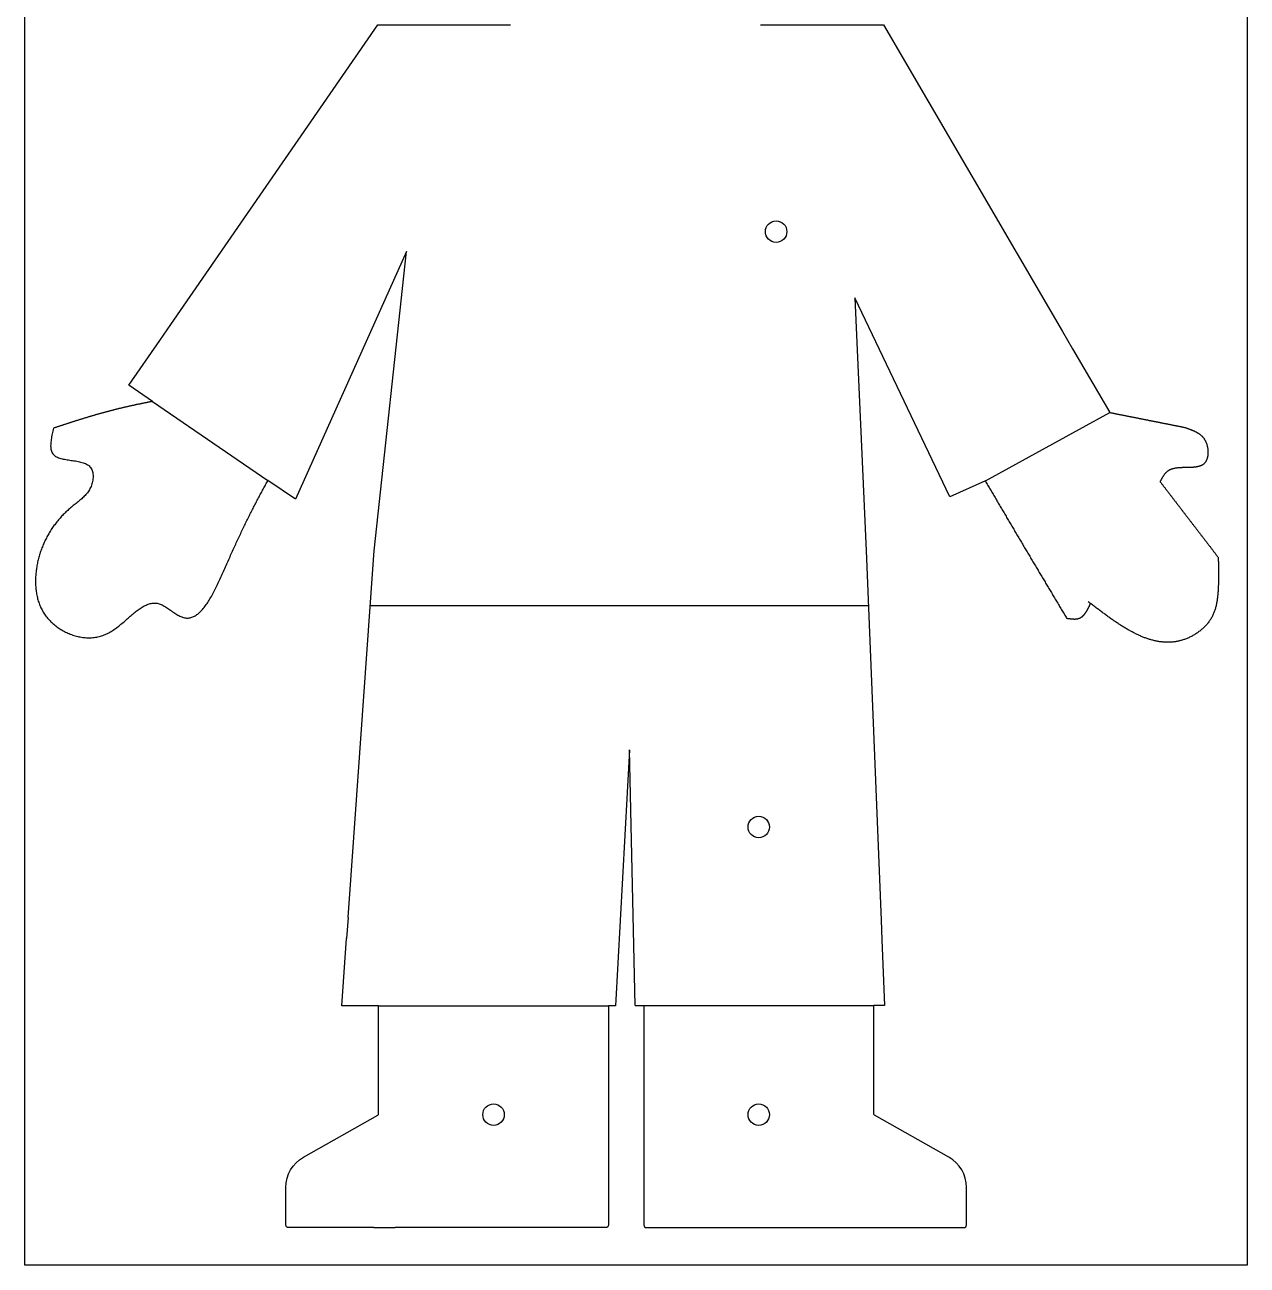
# Model space of a CAD drawing. Header units: millimetres. Extents: x 111 to 2999, y 81 to 1941.
# Drawn here: x 1904 to 2474, y 81 to 660 of the extents above; entities that cross this region are included whole.
import ezdxf

# ---------------------------------------------------------------- set-up
doc = ezdxf.new("R2010")
doc.units = ezdxf.units.MM
doc.layers.add('RANGO', color=6, linetype='Continuous')

msp = doc.modelspace()

# ---------------------------------------------------------------- linework, layer by layer
for p, q in [((1966.67, 512.71), (1971.86, 520.22)), ((2387.62, 516.92), (2392.34, 508.84)), ((1963.25, 484.27), (2017.15, 447.44)), ((2351.77, 447.17), (2409.67, 479.12)), ((2297.07, 388.98), (2064.81, 388.99)), ((2054.51, 243.51), (2053.81, 233.64)), ((2303.02, 242.22), (2303.39, 233.02)), ((2068.72, 202.25), (2175.93, 202.25)), ((2188.34, 202.46), (2192.4, 202.45)), ((2192.4, 202.45), (2299.62, 202.46)), ((2246.01, 202.46), (2299.62, 202.46)), ((2066.47, 98.84), (2076.47, 98.84)), ((2310.85, 98.84), (2320.85, 98.84))]:
    msp.add_line(p, q)
at = {"color": 0}
msp.add_lwpolyline([(2473.76, 981.29), (2473.76, 81.29), (1903.76, 81.29), (1903.76, 981.29)], dxfattribs=at)
for points in [[(1971.86, 520.22), (2068.33, 659.99), (2130.25, 659.99)], [(2246.78, 659.99), (2304.2, 659.99), (2387.62, 516.92)], [(2066.62, 414.54), (2066.61, 414.54), (2081.67, 554.29), (2030, 438.66), (2017.15, 447.44)], [(2351.66, 447.17), (2335.06, 439.8), (2290.74, 532.65), (2296.04, 414.54), (2296.04, 414.54)], [(1963.25, 484.27), (1952.24, 491.79), (1966.67, 512.71)], [(2392.34, 508.84), (2409.67, 479.12)], [(2054.51, 243.51), (2066.63, 414.75)], [(2296.03, 414.74), (2303.02, 242.22)], [(2188.34, 202.46), (2185.75, 321.8), (2179.25, 202.25), (2175.93, 202.25)], [(2068.72, 202.25), (2051.59, 202.25), (2053.81, 233.64)], [(2303.39, 233.02), (2304.63, 202.46), (2299.62, 202.46)]]:
    msp.add_lwpolyline(points)
for points in [[(2066.47, 98.84), (2026.69, 98.84, -0.414214), (2025.49, 100.04), (2025.49, 117.6, -0.270499), (2033.72, 131.71), (2068.31, 151.25, 0.270499), (2068.72, 151.94), (2068.72, 202.25)], [(2175.93, 202.25), (2175.93, 100.04, -0.414214), (2174.73, 98.84), (2076.47, 98.84)], [(2192.4, 202.45), (2192.4, 100.04, 0.414214), (2193.6, 98.84), (2310.85, 98.84)], [(2320.85, 98.84), (2341.65, 98.84, 0.414214), (2342.85, 100.04), (2342.85, 117.6, 0.270499), (2334.61, 131.71), (2300.02, 151.25, -0.270499), (2299.62, 151.94), (2299.62, 202.45)]]:
    msp.add_lwpolyline(points, format="xyb")
for points in [[(1963.25, 484.27, 0), (1962.95, 484.21, 0), (1962.66, 484.15, 0), (1962.36, 484.09, 0), (1962.07, 484.03, 0), (1961.77, 483.98, 0), (1961.48, 483.92, 0), (1961.18, 483.86, 0), (1960.89, 483.8, 0), (1960.59, 483.74, 0), (1960.3, 483.68, 0), (1960, 483.62, 0), (1959.71, 483.56, 0), (1959.41, 483.5, 0), (1959.12, 483.44, 0), (1958.82, 483.38, 0), (1958.53, 483.32, 0), (1958.23, 483.26, 0), (1957.94, 483.2, 0), (1957.64, 483.14, 0), (1957.35, 483.08, 0), (1957.05, 483.02, 0), (1956.76, 482.96, 0), (1956.47, 482.89, 0), (1956.17, 482.83, 0), (1955.88, 482.77, 0), (1955.58, 482.71, 0), (1955.29, 482.64, 0), (1955, 482.58, 0), (1954.7, 482.52, 0), (1954.41, 482.45, 0), (1954.11, 482.39, 0), (1953.82, 482.33, 0), (1953.53, 482.26, 0), (1953.23, 482.2, 0), (1952.94, 482.13, 0), (1952.65, 482.07, 0), (1952.35, 482, 0), (1952.06, 481.93, 0), (1951.77, 481.87, 0), (1951.47, 481.8, 0), (1951.18, 481.74, 0), (1950.89, 481.67, 0), (1950.59, 481.6, 0), (1950.3, 481.53, 0), (1950.01, 481.46, 0), (1949.71, 481.4, 0), (1949.42, 481.33, 0), (1949.13, 481.26, 0), (1948.84, 481.19, 0), (1948.54, 481.12, 0), (1948.25, 481.05, 0), (1947.96, 480.98, 0), (1947.67, 480.91, 0), (1947.38, 480.84, 0), (1947.08, 480.77, 0), (1946.79, 480.69, 0), (1946.5, 480.62, 0), (1946.21, 480.55, 0), (1945.92, 480.48, 0), (1945.63, 480.4, 0), (1945.33, 480.33, 0), (1945.04, 480.26, 0), (1944.75, 480.18, 0), (1944.46, 480.11, 0), (1944.17, 480.03, 0), (1943.88, 479.96, 0), (1943.59, 479.88, 0), (1943.3, 479.81, 0), (1943.01, 479.73, 0), (1942.72, 479.65, 0), (1942.43, 479.57, 0), (1942.13, 479.5, 0), (1941.84, 479.42, 0), (1941.55, 479.34, 0), (1941.26, 479.26, 0), (1940.97, 479.18, 0), (1940.68, 479.1, 0), (1940.39, 479.02, 0), (1940.11, 478.94, 0), (1939.82, 478.86, 0), (1939.53, 478.78, 0), (1939.24, 478.7, 0), (1938.95, 478.62, 0), (1938.66, 478.54, 0), (1938.37, 478.46, 0), (1938.08, 478.37, 0), (1937.79, 478.29, 0), (1937.5, 478.21, 0), (1937.21, 478.12, 0), (1936.92, 478.04, 0), (1936.63, 477.96, 0), (1936.35, 477.87, 0), (1936.06, 477.79, 0), (1935.77, 477.7, 0), (1935.48, 477.62, 0), (1935.19, 477.53, 0), (1934.9, 477.45, 0), (1934.62, 477.36, 0), (1934.33, 477.28, 0), (1934.04, 477.19, 0), (1933.75, 477.1, 0), (1933.46, 477.02, 0), (1933.17, 476.93, 0), (1932.89, 476.84, 0), (1932.6, 476.75, 0), (1932.31, 476.67, 0), (1932.02, 476.58, 0), (1931.74, 476.49, 0), (1931.45, 476.4, 0), (1931.16, 476.31, 0), (1930.87, 476.23, 0), (1930.59, 476.14, 0), (1930.3, 476.05, 0), (1930.01, 475.96, 0), (1929.72, 475.87, 0), (1929.44, 475.78, 0), (1929.15, 475.69, 0), (1928.86, 475.6, 0), (1928.57, 475.51, 0), (1928.29, 475.42, 0), (1928, 475.33, 0), (1927.71, 475.24, 0), (1927.43, 475.15, 0), (1927.14, 475.06, 0), (1926.85, 474.96, 0), (1926.57, 474.87, 0), (1926.28, 474.78, 0), (1925.99, 474.69, 0), (1925.71, 474.6, 0), (1925.42, 474.51, 0), (1925.13, 474.42, 0), (1924.84, 474.32, 0), (1924.56, 474.23, 0), (1924.27, 474.14, 0), (1923.99, 474.05, 0), (1923.7, 473.95, 0), (1923.41, 473.86, 0), (1923.13, 473.77, 0), (1922.84, 473.68, 0), (1922.55, 473.58, 0), (1922.27, 473.49, 0), (1921.98, 473.4, 0), (1921.69, 473.3, 0), (1921.41, 473.21, 0), (1921.12, 473.12, 0), (1920.83, 473.02, 0), (1920.55, 472.93, 0), (1920.26, 472.84, 0), (1919.97, 472.74, 0), (1919.69, 472.65, 0), (1919.4, 472.56, 0), (1919.12, 472.46, 0), (1918.83, 472.37, 0), (1918.54, 472.28, 0), (1918.26, 472.18, 0), (1917.97, 472.09, 0), (1917.68, 472, 0), (1917.4, 471.9, 0), (1917.11, 471.81, 0)], [(2409.67, 479.11, 0), (2409.94, 479.06, 0), (2410.22, 479.01, 0), (2410.49, 478.95, 0), (2410.77, 478.9, 0), (2411.04, 478.84, 0), (2411.32, 478.79, 0), (2411.59, 478.73, 0), (2411.87, 478.68, 0), (2412.14, 478.62, 0), (2412.42, 478.57, 0), (2412.69, 478.51, 0), (2412.97, 478.46, 0), (2413.24, 478.4, 0), (2413.51, 478.35, 0), (2413.79, 478.3, 0), (2414.06, 478.24, 0), (2414.34, 478.19, 0), (2414.61, 478.13, 0), (2414.89, 478.08, 0), (2415.16, 478.02, 0), (2415.44, 477.97, 0), (2415.71, 477.91, 0), (2415.99, 477.86, 0), (2416.26, 477.8, 0), (2416.54, 477.75, 0), (2416.81, 477.69, 0), (2417.08, 477.64, 0), (2417.36, 477.59, 0), (2417.63, 477.53, 0), (2417.91, 477.48, 0), (2418.18, 477.42, 0), (2418.46, 477.37, 0), (2418.73, 477.31, 0), (2419.01, 477.26, 0), (2419.28, 477.2, 0), (2419.56, 477.15, 0), (2419.83, 477.09, 0), (2420.11, 477.04, 0), (2420.38, 476.98, 0), (2420.65, 476.93, 0), (2420.93, 476.88, 0), (2421.2, 476.82, 0), (2421.48, 476.77, 0), (2421.75, 476.71, 0), (2422.03, 476.66, 0), (2422.3, 476.6, 0), (2422.58, 476.55, 0), (2422.85, 476.49, 0), (2423.13, 476.44, 0), (2423.4, 476.38, 0), (2423.68, 476.33, 0), (2423.95, 476.27, 0), (2424.22, 476.22, 0), (2424.5, 476.17, 0), (2424.77, 476.11, 0), (2425.05, 476.06, 0), (2425.32, 476, 0), (2425.6, 475.95, 0), (2425.87, 475.89, 0), (2426.15, 475.84, 0), (2426.42, 475.78, 0), (2426.7, 475.73, 0), (2426.97, 475.67, 0), (2427.24, 475.62, 0), (2427.52, 475.57, 0), (2427.79, 475.51, 0), (2428.07, 475.46, 0), (2428.34, 475.4, 0), (2428.62, 475.35, 0), (2428.89, 475.29, 0), (2429.17, 475.24, 0), (2429.44, 475.18, 0), (2429.72, 475.13, 0), (2429.99, 475.07, 0), (2430.27, 475.02, 0), (2430.54, 474.96, 0), (2430.81, 474.91, 0), (2431.09, 474.86, 0), (2431.36, 474.8, 0), (2431.64, 474.75, 0), (2431.91, 474.69, 0), (2432.19, 474.64, 0), (2432.46, 474.58, 0), (2432.74, 474.53, 0), (2433.01, 474.47, 0), (2433.29, 474.42, 0), (2433.56, 474.36, 0), (2433.84, 474.31, 0), (2434.11, 474.25, 0), (2434.38, 474.2, 0), (2434.66, 474.15, 0), (2434.93, 474.09, 0), (2435.21, 474.04, 0), (2435.48, 473.98, 0), (2435.76, 473.93, 0), (2436.03, 473.87, 0), (2436.31, 473.82, 0), (2436.58, 473.76, 0), (2436.86, 473.71, 0), (2437.13, 473.65, 0), (2437.41, 473.6, 0), (2437.68, 473.54, 0), (2437.95, 473.49, 0), (2438.23, 473.44, 0), (2438.5, 473.38, 0), (2438.78, 473.33, 0), (2439.05, 473.27, 0), (2439.33, 473.22, 0), (2439.6, 473.16, 0), (2439.88, 473.11, 0), (2440.15, 473.05, 0), (2440.43, 473, 0), (2440.7, 472.94, 0), (2440.98, 472.89, 0), (2441.25, 472.83, 0), (2441.52, 472.78, 0), (2441.8, 472.73, 0), (2442.07, 472.67, 0), (2442.35, 472.62, 0), (2442.62, 472.56, 0), (2442.9, 472.51, 0), (2443.17, 472.45, 0), (2443.45, 472.4, 0), (2443.72, 472.34, 0), (2444, 472.29, 0), (2444.27, 472.23, 0), (2444.55, 472.18, 0)], [(1917.11, 471.81, 0), (1916.96, 471.14, 0), (1916.81, 470.47, 0), (1916.66, 469.81, 0), (1916.52, 469.15, 0), (1916.39, 468.49, 0), (1916.27, 467.84, 0), (1916.15, 467.2, 0), (1916.05, 466.57, 0), (1915.97, 465.95, 0), (1915.9, 465.34, 0), (1915.85, 464.75, 0), (1915.82, 464.17, 0), (1915.81, 463.61, 0), (1915.83, 463.07, 0), (1915.87, 462.54, 0), (1915.95, 462.04, 0), (1916.05, 461.56, 0), (1916.18, 461.1, 0), (1916.34, 460.67, 0), (1916.54, 460.26, 0), (1916.78, 459.88, 0), (1917.06, 459.53, 0), (1917.37, 459.21, 0), (1917.73, 458.92, 0), (1918.12, 458.66, 0), (1918.55, 458.42, 0), (1919.01, 458.2, 0), (1919.49, 458.01, 0), (1920.01, 457.83, 0), (1920.55, 457.68, 0), (1921.11, 457.53, 0), (1921.68, 457.4, 0), (1922.28, 457.28, 0), (1922.89, 457.17, 0), (1923.51, 457.07, 0), (1924.14, 456.97, 0), (1924.77, 456.88, 0), (1925.41, 456.78, 0), (1926.05, 456.69, 0), (1926.69, 456.59, 0), (1927.33, 456.49, 0), (1927.96, 456.38, 0), (1928.58, 456.26, 0), (1929.19, 456.13, 0), (1929.79, 455.99, 0), (1930.37, 455.84, 0), (1930.93, 455.66, 0), (1931.47, 455.47, 0), (1931.99, 455.26, 0), (1932.48, 455.02, 0), (1932.95, 454.76, 0), (1933.38, 454.48, 0), (1933.78, 454.16, 0), (1934.14, 453.81, 0), (1934.46, 453.43, 0), (1934.74, 453.02, 0), (1934.98, 452.57, 0), (1935.18, 452.09, 0), (1935.34, 451.58, 0), (1935.46, 451.05, 0), (1935.54, 450.49, 0), (1935.59, 449.92, 0), (1935.6, 449.34, 0), (1935.58, 448.75, 0), (1935.53, 448.15, 0), (1935.45, 447.55, 0), (1935.34, 446.95, 0), (1935.2, 446.36, 0), (1935.03, 445.77, 0), (1934.84, 445.2, 0), (1934.63, 444.65, 0), (1934.4, 444.12, 0), (1934.14, 443.6, 0), (1933.87, 443.11, 0), (1933.58, 442.63, 0), (1933.27, 442.16, 0), (1932.94, 441.71, 0), (1932.6, 441.27, 0), (1932.24, 440.85, 0), (1931.87, 440.44, 0), (1931.49, 440.03, 0), (1931.1, 439.64, 0), (1930.69, 439.26, 0), (1930.28, 438.88, 0), (1929.86, 438.51, 0), (1929.44, 438.15, 0), (1929, 437.79, 0), (1928.57, 437.43, 0), (1928.12, 437.08, 0), (1927.68, 436.72, 0), (1927.24, 436.37, 0), (1926.79, 436.02, 0), (1926.35, 435.67, 0), (1925.9, 435.31, 0), (1925.46, 434.95, 0), (1925.03, 434.59, 0), (1924.6, 434.22, 0), (1924.17, 433.85, 0), (1923.75, 433.47, 0), (1923.33, 433.09, 0), (1922.92, 432.7, 0), (1922.51, 432.31, 0), (1922.11, 431.91, 0), (1921.71, 431.51, 0), (1921.32, 431.1, 0), (1920.94, 430.69, 0), (1920.55, 430.27, 0), (1920.18, 429.85, 0), (1919.81, 429.42, 0), (1919.44, 428.99, 0), (1919.08, 428.56, 0), (1918.73, 428.12, 0), (1918.38, 427.68, 0), (1918.03, 427.23, 0), (1917.69, 426.78, 0), (1917.36, 426.32, 0), (1917.03, 425.86, 0), (1916.71, 425.4, 0), (1916.4, 424.93, 0), (1916.09, 424.46, 0), (1915.78, 423.98, 0), (1915.48, 423.5, 0), (1915.19, 423.02, 0), (1914.9, 422.53, 0), (1914.62, 422.04, 0), (1914.35, 421.55, 0), (1914.08, 421.05, 0), (1913.81, 420.55, 0), (1913.56, 420.05, 0), (1913.31, 419.54, 0), (1913.06, 419.03, 0), (1912.82, 418.52, 0), (1912.59, 418, 0), (1912.36, 417.48, 0), (1912.14, 416.95, 0), (1911.93, 416.43, 0), (1911.72, 415.9, 0), (1911.52, 415.37, 0), (1911.33, 414.83, 0), (1911.14, 414.29, 0), (1910.96, 413.75, 0), (1910.78, 413.21, 0), (1910.62, 412.66, 0), (1910.46, 412.11, 0), (1910.3, 411.56, 0), (1910.15, 411.01, 0), (1910.01, 410.45, 0), (1909.88, 409.89, 0), (1909.75, 409.33, 0), (1909.63, 408.77, 0), (1909.52, 408.21, 0), (1909.41, 407.64, 0), (1909.31, 407.07, 0), (1909.22, 406.5, 0), (1909.14, 405.93, 0), (1909.06, 405.35, 0), (1908.99, 404.78, 0), (1908.93, 404.2, 0), (1908.88, 403.62, 0), (1908.83, 403.04, 0), (1908.79, 402.47, 0), (1908.77, 401.89, 0), (1908.75, 401.31, 0), (1908.74, 400.73, 0), (1908.73, 400.15, 0), (1908.74, 399.58, 0), (1908.76, 399, 0), (1908.78, 398.43, 0), (1908.82, 397.85, 0), (1908.86, 397.28, 0), (1908.92, 396.71, 0), (1908.98, 396.15, 0), (1909.06, 395.58, 0), (1909.15, 395.02, 0), (1909.24, 394.46, 0), (1909.35, 393.9, 0), (1909.47, 393.34, 0), (1909.6, 392.79, 0), (1909.74, 392.24, 0), (1909.89, 391.7, 0), (1910.05, 391.16, 0), (1910.22, 390.62, 0), (1910.41, 390.09, 0), (1910.61, 389.56, 0), (1910.82, 389.04, 0), (1911.04, 388.52, 0), (1911.28, 388.01, 0), (1911.52, 387.5, 0), (1911.78, 387, 0), (1912.06, 386.51, 0), (1912.34, 386.02, 0), (1912.64, 385.54, 0), (1912.95, 385.06, 0), (1913.28, 384.59, 0), (1913.62, 384.13, 0), (1913.97, 383.67, 0), (1914.34, 383.22, 0), (1914.72, 382.78, 0), (1915.11, 382.35, 0), (1915.51, 381.92, 0), (1915.93, 381.51, 0), (1916.35, 381.1, 0), (1916.79, 380.7, 0), (1917.24, 380.31, 0), (1917.69, 379.93, 0), (1918.16, 379.56, 0), (1918.64, 379.19, 0), (1919.12, 378.84, 0), (1919.62, 378.5, 0), (1920.12, 378.17, 0), (1920.63, 377.85, 0), (1921.15, 377.54, 0), (1921.67, 377.25, 0), (1922.21, 376.96, 0), (1922.75, 376.68, 0), (1923.29, 376.42, 0), (1923.84, 376.17, 0), (1924.4, 375.93, 0), (1924.96, 375.71, 0), (1925.53, 375.5, 0), (1926.1, 375.3, 0), (1926.67, 375.11, 0), (1927.25, 374.94, 0), (1927.83, 374.78, 0), (1928.41, 374.64, 0), (1929, 374.51, 0), (1929.59, 374.39, 0), (1930.18, 374.29, 0), (1930.77, 374.21, 0), (1931.37, 374.14, 0), (1931.96, 374.09, 0), (1932.55, 374.05, 0), (1933.15, 374.03, 0), (1933.74, 374.02, 0), (1934.34, 374.03, 0), (1934.93, 374.06, 0), (1935.52, 374.1, 0), (1936.11, 374.17, 0), (1936.7, 374.25, 0), (1937.28, 374.34, 0), (1937.86, 374.46, 0), (1938.44, 374.59, 0), (1939.01, 374.74, 0), (1939.58, 374.92, 0), (1940.15, 375.11, 0), (1940.71, 375.31, 0), (1941.27, 375.54, 0), (1941.82, 375.79, 0), (1942.37, 376.06, 0), (1942.91, 376.34, 0), (1943.44, 376.64, 0), (1943.98, 376.95, 0), (1944.5, 377.28, 0), (1945.03, 377.62, 0), (1945.54, 377.97, 0), (1946.06, 378.34, 0), (1946.57, 378.71, 0), (1947.08, 379.09, 0), (1947.58, 379.49, 0), (1948.08, 379.88, 0), (1948.58, 380.29, 0), (1949.07, 380.7, 0), (1949.56, 381.11, 0), (1950.05, 381.52, 0), (1950.53, 381.94, 0), (1951.02, 382.36, 0), (1951.5, 382.78, 0), (1951.97, 383.19, 0), (1952.45, 383.61, 0), (1952.92, 384.02, 0), (1953.39, 384.42, 0), (1953.86, 384.82, 0), (1954.33, 385.22, 0), (1954.8, 385.61, 0), (1955.26, 385.98, 0), (1955.73, 386.35, 0), (1956.19, 386.71, 0), (1956.65, 387.06, 0), (1957.11, 387.39, 0), (1957.57, 387.72, 0), (1958.03, 388.02, 0), (1958.49, 388.31, 0), (1958.95, 388.59, 0), (1959.41, 388.85, 0), (1959.87, 389.09, 0), (1960.33, 389.3, 0), (1960.79, 389.5, 0), (1961.25, 389.68, 0), (1961.71, 389.83, 0), (1962.18, 389.96, 0), (1962.64, 390.07, 0), (1963.1, 390.15, 0), (1963.57, 390.2, 0), (1964.04, 390.23, 0), (1964.51, 390.23, 0), (1964.98, 390.19, 0), (1965.45, 390.13, 0), (1965.92, 390.03, 0), (1966.4, 389.9, 0), (1966.88, 389.74, 0), (1967.36, 389.55, 0), (1967.84, 389.32, 0), (1968.33, 389.08, 0), (1968.81, 388.81, 0), (1969.3, 388.52, 0), (1969.78, 388.21, 0), (1970.27, 387.89, 0), (1970.75, 387.56, 0), (1971.24, 387.22, 0), (1971.72, 386.88, 0), (1972.21, 386.54, 0), (1972.69, 386.19, 0), (1973.17, 385.86, 0), (1973.65, 385.53, 0), (1974.12, 385.21, 0), (1974.6, 384.91, 0), (1975.07, 384.62, 0), (1975.53, 384.36, 0), (1976, 384.11, 0), (1976.45, 383.89, 0), (1976.91, 383.71, 0), (1977.36, 383.55, 0), (1977.8, 383.42, 0), (1978.25, 383.32, 0), (1978.68, 383.26, 0), (1979.11, 383.22, 0), (1979.54, 383.21, 0), (1979.97, 383.23, 0), (1980.39, 383.27, 0), (1980.8, 383.34, 0), (1981.21, 383.44, 0), (1981.62, 383.56, 0), (1982.03, 383.71, 0), (1982.43, 383.88, 0), (1982.82, 384.08, 0), (1983.22, 384.3, 0), (1983.61, 384.54, 0), (1983.99, 384.8, 0), (1984.38, 385.09, 0), (1984.75, 385.4, 0), (1985.13, 385.72, 0), (1985.5, 386.07, 0), (1985.87, 386.44, 0), (1986.24, 386.82, 0), (1986.6, 387.23, 0), (1986.96, 387.65, 0), (1987.32, 388.09, 0), (1987.68, 388.54, 0), (1988.03, 389.01, 0), (1988.38, 389.5, 0), (1988.73, 390, 0), (1989.07, 390.51, 0), (1989.41, 391.04, 0), (1989.75, 391.58, 0), (1990.09, 392.14, 0), (1990.42, 392.7, 0), (1990.76, 393.28, 0), (1991.09, 393.87, 0), (1991.41, 394.47, 0), (1991.74, 395.08, 0), (1992.06, 395.7, 0), (1992.39, 396.32, 0), (1992.71, 396.96, 0), (1993.03, 397.6, 0), (1993.34, 398.25, 0), (1993.66, 398.91, 0), (1993.97, 399.57, 0), (1994.29, 400.24, 0), (1994.6, 400.91, 0), (1994.91, 401.58, 0), (1995.22, 402.26, 0), (1995.52, 402.95, 0), (1995.83, 403.63, 0), (1996.13, 404.32, 0), (1996.44, 405, 0), (1996.74, 405.69, 0), (1997.04, 406.38, 0), (1997.35, 407.07, 0), (1997.65, 407.76, 0), (1997.95, 408.45, 0), (1998.25, 409.13, 0), (1998.54, 409.81, 0), (1998.84, 410.49, 0), (1999.14, 411.17, 0), (1999.44, 411.84, 0), (1999.73, 412.5, 0), (2000.03, 413.17, 0), (2000.33, 413.83, 0), (2000.62, 414.49, 0), (2000.92, 415.14, 0), (2001.21, 415.79, 0), (2001.51, 416.44, 0), (2001.8, 417.08, 0), (2002.1, 417.72, 0), (2002.39, 418.36, 0), (2002.68, 418.99, 0), (2002.98, 419.62, 0), (2003.27, 420.25, 0), (2003.56, 420.87, 0), (2003.85, 421.49, 0), (2004.14, 422.11, 0), (2004.43, 422.72, 0), (2004.72, 423.33, 0), (2005.01, 423.94, 0), (2005.3, 424.54, 0), (2005.59, 425.14, 0), (2005.88, 425.74, 0), (2006.17, 426.33, 0), (2006.46, 426.93, 0), (2006.74, 427.52, 0), (2007.03, 428.1, 0), (2007.32, 428.68, 0), (2007.61, 429.26, 0), (2007.89, 429.84, 0), (2008.18, 430.42, 0), (2008.46, 430.99, 0), (2008.75, 431.56, 0), (2009.03, 432.12, 0), (2009.32, 432.68, 0), (2009.6, 433.25, 0), (2009.89, 433.8, 0), (2010.17, 434.36, 0), (2010.45, 434.91, 0), (2010.73, 435.46, 0), (2011.02, 436.01, 0), (2011.3, 436.55, 0), (2011.58, 437.09, 0), (2011.86, 437.63, 0), (2012.14, 438.17, 0), (2012.42, 438.7, 0), (2012.7, 439.24, 0), (2012.98, 439.77, 0), (2013.26, 440.29, 0), (2013.54, 440.82, 0), (2013.82, 441.34, 0), (2014.1, 441.86, 0), (2014.38, 442.38, 0), (2014.66, 442.89, 0), (2014.94, 443.41, 0), (2015.21, 443.92, 0), (2015.49, 444.43, 0), (2015.77, 444.93, 0), (2016.05, 445.44, 0), (2016.32, 445.94, 0), (2016.6, 446.44, 0), (2016.87, 446.94, 0), (2017.15, 447.44, 0)], [(2444.55, 472.18, 0), (2444.75, 472.11, 0), (2444.96, 472.04, 0), (2445.17, 471.97, 0), (2445.38, 471.9, 0), (2445.58, 471.83, 0), (2445.79, 471.76, 0), (2446, 471.69, 0), (2446.2, 471.61, 0), (2446.41, 471.54, 0), (2446.61, 471.47, 0), (2446.81, 471.39, 0), (2447.02, 471.32, 0), (2447.22, 471.24, 0), (2447.42, 471.16, 0), (2447.62, 471.09, 0), (2447.82, 471.01, 0), (2448.02, 470.93, 0), (2448.22, 470.85, 0), (2448.41, 470.76, 0), (2448.61, 470.68, 0), (2448.8, 470.59, 0), (2448.99, 470.5, 0), (2449.18, 470.42, 0), (2449.37, 470.32, 0), (2449.56, 470.23, 0), (2449.75, 470.14, 0), (2449.93, 470.04, 0), (2450.11, 469.94, 0), (2450.29, 469.84, 0), (2450.47, 469.74, 0), (2450.64, 469.63, 0), (2450.82, 469.52, 0), (2450.99, 469.41, 0), (2451.16, 469.3, 0), (2451.33, 469.18, 0), (2451.49, 469.07, 0), (2451.65, 468.94, 0), (2451.81, 468.82, 0), (2451.97, 468.69, 0), (2452.13, 468.56, 0), (2452.28, 468.43, 0), (2452.43, 468.3, 0), (2452.57, 468.16, 0), (2452.72, 468.01, 0), (2452.86, 467.87, 0), (2452.99, 467.72, 0), (2453.13, 467.57, 0), (2453.26, 467.41, 0), (2453.39, 467.25, 0), (2453.51, 467.09, 0), (2453.63, 466.92, 0), (2453.75, 466.75, 0), (2453.86, 466.57, 0), (2453.97, 466.39, 0), (2454.08, 466.21, 0), (2454.18, 466.02, 0), (2454.28, 465.83, 0), (2454.37, 465.63, 0), (2454.47, 465.43, 0), (2454.55, 465.23, 0), (2454.64, 465.03, 0), (2454.72, 464.82, 0), (2454.79, 464.61, 0), (2454.87, 464.39, 0), (2454.93, 464.18, 0), (2455, 463.96, 0), (2455.06, 463.74, 0), (2455.12, 463.52, 0), (2455.17, 463.3, 0), (2455.22, 463.07, 0), (2455.26, 462.85, 0), (2455.3, 462.62, 0), (2455.34, 462.39, 0), (2455.37, 462.17, 0), (2455.4, 461.94, 0), (2455.42, 461.71, 0), (2455.44, 461.48, 0), (2455.46, 461.25, 0), (2455.47, 461.02, 0), (2455.47, 460.8, 0), (2455.48, 460.57, 0), (2455.48, 460.34, 0), (2455.47, 460.12, 0), (2455.46, 459.9, 0), (2455.45, 459.67, 0), (2455.43, 459.45, 0), (2455.4, 459.24, 0), (2455.38, 459.02, 0), (2455.34, 458.81, 0), (2455.31, 458.59, 0), (2455.27, 458.39, 0), (2455.22, 458.18, 0), (2455.17, 457.98, 0), (2455.12, 457.78, 0), (2455.06, 457.58, 0), (2454.99, 457.39, 0), (2454.93, 457.2, 0), (2454.85, 457.02, 0), (2454.78, 456.84, 0), (2454.69, 456.66, 0), (2454.61, 456.49, 0), (2454.52, 456.33, 0), (2454.42, 456.16, 0), (2454.32, 456.01, 0), (2454.21, 455.86, 0), (2454.1, 455.71, 0), (2453.99, 455.57, 0), (2453.87, 455.44, 0), (2453.74, 455.31, 0), (2453.61, 455.19, 0), (2453.48, 455.07, 0), (2453.34, 454.96, 0), (2453.2, 454.86, 0), (2453.05, 454.76, 0), (2452.9, 454.66, 0), (2452.75, 454.57, 0), (2452.59, 454.48, 0), (2452.42, 454.4, 0), (2452.26, 454.32, 0), (2452.09, 454.25, 0), (2451.91, 454.18, 0), (2451.74, 454.12, 0), (2451.56, 454.06, 0), (2451.37, 454, 0), (2451.19, 453.95, 0), (2451, 453.9, 0), (2450.81, 453.85, 0), (2450.61, 453.81, 0), (2450.41, 453.77, 0), (2450.21, 453.73, 0), (2450.01, 453.69, 0), (2449.81, 453.66, 0), (2449.6, 453.63, 0), (2449.39, 453.61, 0), (2449.18, 453.58, 0), (2448.96, 453.56, 0), (2448.75, 453.54, 0), (2448.53, 453.53, 0), (2448.31, 453.51, 0), (2448.09, 453.5, 0), (2447.87, 453.48, 0), (2447.65, 453.47, 0), (2447.42, 453.46, 0), (2447.2, 453.45, 0), (2446.97, 453.45, 0), (2446.74, 453.44, 0), (2446.51, 453.44, 0), (2446.28, 453.43, 0), (2446.05, 453.43, 0), (2445.82, 453.42, 0), (2445.59, 453.42, 0), (2445.36, 453.42, 0), (2445.13, 453.41, 0), (2444.89, 453.41, 0), (2444.66, 453.4, 0), (2444.43, 453.4, 0), (2444.2, 453.4, 0), (2443.97, 453.39, 0), (2443.73, 453.38, 0), (2443.5, 453.38, 0), (2443.27, 453.37, 0), (2443.04, 453.36, 0), (2442.81, 453.35, 0), (2442.59, 453.34, 0), (2442.36, 453.32, 0), (2442.13, 453.31, 0), (2441.91, 453.29, 0), (2441.68, 453.27, 0), (2441.46, 453.25, 0), (2441.24, 453.23, 0), (2441.02, 453.2, 0), (2440.8, 453.18, 0), (2440.58, 453.15, 0), (2440.37, 453.11, 0), (2440.15, 453.08, 0), (2439.94, 453.04, 0), (2439.74, 453, 0), (2439.53, 452.95, 0), (2439.32, 452.9, 0), (2439.12, 452.85, 0), (2438.92, 452.8, 0), (2438.73, 452.74, 0), (2438.53, 452.67, 0), (2438.34, 452.61, 0), (2438.15, 452.54, 0), (2437.97, 452.46, 0), (2437.79, 452.38, 0), (2437.61, 452.3, 0), (2437.43, 452.21, 0), (2437.26, 452.11, 0), (2437.09, 452.01, 0), (2436.93, 451.91, 0), (2436.77, 451.8, 0), (2436.61, 451.69, 0), (2436.46, 451.57, 0), (2436.31, 451.44, 0), (2436.16, 451.31, 0), (2436.02, 451.18, 0), (2435.88, 451.04, 0), (2435.74, 450.9, 0), (2435.61, 450.75, 0), (2435.48, 450.6, 0), (2435.35, 450.45, 0), (2435.22, 450.29, 0), (2435.1, 450.13, 0), (2434.98, 449.96, 0), (2434.86, 449.79, 0), (2434.75, 449.62, 0), (2434.63, 449.45, 0), (2434.52, 449.27, 0), (2434.41, 449.09, 0), (2434.3, 448.91, 0), (2434.19, 448.73, 0), (2434.08, 448.55, 0), (2433.98, 448.36, 0), (2433.87, 448.17, 0), (2433.77, 447.98, 0), (2433.67, 447.8, 0), (2433.57, 447.6, 0), (2433.46, 447.41, 0), (2433.36, 447.22, 0), (2433.26, 447.03, 0), (2433.16, 446.84, 0)], [(2351.66, 447.16, 0), (2351.96, 446.64, 0), (2352.27, 446.13, 0), (2352.57, 445.61, 0), (2352.87, 445.09, 0), (2353.17, 444.57, 0), (2353.47, 444.05, 0), (2353.78, 443.54, 0), (2354.08, 443.02, 0), (2354.38, 442.5, 0), (2354.68, 441.99, 0), (2354.98, 441.47, 0), (2355.28, 440.96, 0), (2355.59, 440.44, 0), (2355.89, 439.93, 0), (2356.19, 439.41, 0), (2356.49, 438.9, 0), (2356.79, 438.38, 0), (2357.09, 437.87, 0), (2357.39, 437.36, 0), (2357.69, 436.85, 0), (2357.99, 436.33, 0), (2358.29, 435.82, 0), (2358.59, 435.31, 0), (2358.9, 434.8, 0), (2359.2, 434.29, 0), (2359.5, 433.77, 0), (2359.8, 433.26, 0), (2360.1, 432.75, 0), (2360.4, 432.24, 0), (2360.7, 431.73, 0), (2361, 431.22, 0), (2361.3, 430.71, 0), (2361.6, 430.2, 0), (2361.9, 429.7, 0), (2362.2, 429.19, 0), (2362.5, 428.68, 0), (2362.8, 428.17, 0), (2363.09, 427.66, 0), (2363.39, 427.15, 0), (2363.69, 426.65, 0), (2363.99, 426.14, 0), (2364.29, 425.63, 0), (2364.59, 425.13, 0), (2364.89, 424.62, 0), (2365.19, 424.11, 0), (2365.49, 423.61, 0), (2365.79, 423.1, 0), (2366.09, 422.6, 0), (2366.39, 422.09, 0), (2366.68, 421.59, 0), (2366.98, 421.08, 0), (2367.28, 420.58, 0), (2367.58, 420.07, 0), (2367.88, 419.57, 0), (2368.18, 419.06, 0), (2368.48, 418.56, 0), (2368.77, 418.06, 0), (2369.07, 417.55, 0), (2369.37, 417.05, 0), (2369.67, 416.55, 0), (2369.97, 416.04, 0), (2370.27, 415.54, 0), (2370.56, 415.04, 0), (2370.86, 414.54, 0), (2371.16, 414.04, 0), (2371.46, 413.53, 0), (2371.76, 413.03, 0), (2372.05, 412.53, 0), (2372.35, 412.03, 0), (2372.65, 411.53, 0), (2372.95, 411.03, 0), (2373.25, 410.53, 0), (2373.54, 410.02, 0), (2373.84, 409.52, 0), (2374.14, 409.02, 0), (2374.44, 408.52, 0), (2374.73, 408.02, 0), (2375.03, 407.52, 0), (2375.33, 407.02, 0), (2375.63, 406.52, 0), (2375.92, 406.02, 0), (2376.22, 405.52, 0), (2376.52, 405.02, 0), (2376.82, 404.53, 0), (2377.11, 404.03, 0), (2377.41, 403.53, 0), (2377.71, 403.03, 0), (2378.01, 402.53, 0), (2378.3, 402.03, 0), (2378.6, 401.53, 0), (2378.9, 401.03, 0), (2379.19, 400.54, 0), (2379.49, 400.04, 0), (2379.79, 399.54, 0), (2380.08, 399.04, 0), (2380.38, 398.54, 0), (2380.68, 398.05, 0), (2380.98, 397.55, 0), (2381.27, 397.05, 0), (2381.57, 396.55, 0), (2381.87, 396.05, 0), (2382.16, 395.56, 0), (2382.46, 395.06, 0), (2382.76, 394.56, 0), (2383.05, 394.06, 0), (2383.35, 393.57, 0), (2383.65, 393.07, 0), (2383.94, 392.57, 0), (2384.24, 392.08, 0), (2384.54, 391.58, 0), (2384.84, 391.08, 0), (2385.13, 390.59, 0), (2385.43, 390.09, 0), (2385.73, 389.59, 0), (2386.02, 389.09, 0), (2386.32, 388.6, 0), (2386.62, 388.1, 0), (2386.91, 387.6, 0), (2387.21, 387.11, 0), (2387.51, 386.61, 0), (2387.8, 386.11, 0), (2388.1, 385.62, 0), (2388.4, 385.12, 0), (2388.69, 384.62, 0), (2388.99, 384.13, 0), (2389.29, 383.63, 0), (2389.58, 383.13, 0)], [(2433.16, 446.84, 0), (2433.37, 446.56, 0), (2433.59, 446.28, 0), (2433.8, 446, 0), (2434.02, 445.72, 0), (2434.23, 445.45, 0), (2434.44, 445.17, 0), (2434.66, 444.89, 0), (2434.87, 444.61, 0), (2435.08, 444.33, 0), (2435.3, 444.06, 0), (2435.51, 443.78, 0), (2435.72, 443.5, 0), (2435.94, 443.22, 0), (2436.15, 442.94, 0), (2436.36, 442.66, 0), (2436.58, 442.39, 0), (2436.79, 442.11, 0), (2437, 441.83, 0), (2437.22, 441.55, 0), (2437.43, 441.27, 0), (2437.64, 441, 0), (2437.86, 440.72, 0), (2438.07, 440.44, 0), (2438.28, 440.16, 0), (2438.5, 439.88, 0), (2438.71, 439.6, 0), (2438.92, 439.33, 0), (2439.14, 439.05, 0), (2439.35, 438.77, 0), (2439.56, 438.49, 0), (2439.78, 438.21, 0), (2439.99, 437.94, 0), (2440.21, 437.66, 0), (2440.42, 437.38, 0), (2440.63, 437.1, 0), (2440.85, 436.82, 0), (2441.06, 436.54, 0), (2441.27, 436.27, 0), (2441.49, 435.99, 0), (2441.7, 435.71, 0), (2441.91, 435.43, 0), (2442.13, 435.15, 0), (2442.34, 434.88, 0), (2442.55, 434.6, 0), (2442.77, 434.32, 0), (2442.98, 434.04, 0), (2443.19, 433.76, 0), (2443.41, 433.48, 0), (2443.62, 433.21, 0), (2443.83, 432.93, 0), (2444.05, 432.65, 0), (2444.26, 432.37, 0), (2444.47, 432.09, 0), (2444.69, 431.82, 0), (2444.9, 431.54, 0), (2445.11, 431.26, 0), (2445.33, 430.98, 0), (2445.54, 430.7, 0), (2445.75, 430.42, 0), (2445.97, 430.15, 0), (2446.18, 429.87, 0), (2446.39, 429.59, 0), (2446.61, 429.31, 0), (2446.82, 429.03, 0), (2447.04, 428.76, 0), (2447.25, 428.48, 0), (2447.46, 428.2, 0), (2447.68, 427.92, 0), (2447.89, 427.64, 0), (2448.1, 427.36, 0), (2448.32, 427.09, 0), (2448.53, 426.81, 0), (2448.74, 426.53, 0), (2448.96, 426.25, 0), (2449.17, 425.97, 0), (2449.38, 425.7, 0), (2449.6, 425.42, 0), (2449.81, 425.14, 0), (2450.02, 424.86, 0), (2450.24, 424.58, 0), (2450.45, 424.3, 0), (2450.66, 424.03, 0), (2450.88, 423.75, 0), (2451.09, 423.47, 0), (2451.3, 423.19, 0), (2451.52, 422.91, 0), (2451.73, 422.64, 0), (2451.94, 422.36, 0), (2452.16, 422.08, 0), (2452.37, 421.8, 0), (2452.58, 421.52, 0), (2452.8, 421.24, 0), (2453.01, 420.97, 0), (2453.22, 420.69, 0), (2453.44, 420.41, 0), (2453.65, 420.13, 0), (2453.87, 419.85, 0), (2454.08, 419.58, 0), (2454.29, 419.3, 0), (2454.51, 419.02, 0), (2454.72, 418.74, 0), (2454.93, 418.46, 0), (2455.15, 418.18, 0), (2455.36, 417.91, 0), (2455.57, 417.63, 0), (2455.79, 417.35, 0), (2456, 417.07, 0), (2456.21, 416.79, 0), (2456.43, 416.52, 0), (2456.64, 416.24, 0), (2456.85, 415.96, 0), (2457.07, 415.68, 0), (2457.28, 415.4, 0), (2457.49, 415.12, 0), (2457.71, 414.85, 0), (2457.92, 414.57, 0), (2458.13, 414.29, 0), (2458.35, 414.01, 0), (2458.56, 413.73, 0), (2458.77, 413.46, 0), (2458.99, 413.18, 0), (2459.2, 412.9, 0), (2459.41, 412.62, 0), (2459.63, 412.34, 0), (2459.84, 412.06, 0), (2460.05, 411.79, 0), (2460.27, 411.51, 0)], [(2460.27, 411.51, 0), (2460.28, 411.09, 0), (2460.29, 410.68, 0), (2460.3, 410.27, 0), (2460.3, 409.86, 0), (2460.31, 409.44, 0), (2460.32, 409.03, 0), (2460.33, 408.62, 0), (2460.34, 408.2, 0), (2460.35, 407.79, 0), (2460.35, 407.37, 0), (2460.36, 406.96, 0), (2460.36, 406.55, 0), (2460.37, 406.13, 0), (2460.37, 405.72, 0), (2460.38, 405.3, 0), (2460.38, 404.89, 0), (2460.38, 404.47, 0), (2460.39, 404.05, 0), (2460.39, 403.64, 0), (2460.39, 403.22, 0), (2460.39, 402.8, 0), (2460.38, 402.39, 0), (2460.38, 401.97, 0), (2460.38, 401.55, 0), (2460.37, 401.13, 0), (2460.36, 400.71, 0), (2460.36, 400.29, 0), (2460.35, 399.87, 0), (2460.34, 399.45, 0), (2460.32, 399.03, 0), (2460.31, 398.61, 0), (2460.29, 398.18, 0), (2460.28, 397.76, 0), (2460.26, 397.34, 0), (2460.24, 396.91, 0), (2460.22, 396.49, 0), (2460.19, 396.06, 0), (2460.17, 395.64, 0), (2460.14, 395.21, 0), (2460.11, 394.79, 0), (2460.07, 394.36, 0), (2460.03, 393.94, 0), (2459.99, 393.51, 0), (2459.95, 393.09, 0), (2459.9, 392.67, 0), (2459.84, 392.24, 0), (2459.79, 391.82, 0), (2459.72, 391.4, 0), (2459.66, 390.98, 0), (2459.58, 390.57, 0), (2459.51, 390.15, 0), (2459.43, 389.74, 0), (2459.34, 389.33, 0), (2459.24, 388.92, 0), (2459.15, 388.51, 0), (2459.04, 388.11, 0), (2458.93, 387.7, 0), (2458.81, 387.3, 0), (2458.68, 386.91, 0), (2458.55, 386.51, 0), (2458.41, 386.12, 0), (2458.26, 385.73, 0), (2458.11, 385.35, 0), (2457.95, 384.97, 0), (2457.78, 384.59, 0), (2457.6, 384.22, 0), (2457.41, 383.85, 0), (2457.21, 383.48, 0), (2457.01, 383.12, 0), (2456.79, 382.76, 0), (2456.57, 382.41, 0), (2456.34, 382.06, 0), (2456.1, 381.72, 0), (2455.85, 381.38, 0), (2455.59, 381.04, 0), (2455.33, 380.71, 0), (2455.06, 380.39, 0), (2454.78, 380.07, 0), (2454.49, 379.75, 0), (2454.2, 379.44, 0), (2453.9, 379.13, 0), (2453.59, 378.83, 0), (2453.28, 378.54, 0), (2452.96, 378.25, 0), (2452.64, 377.97, 0), (2452.31, 377.69, 0), (2451.98, 377.42, 0), (2451.64, 377.15, 0), (2451.29, 376.89, 0), (2450.95, 376.63, 0), (2450.59, 376.38, 0), (2450.24, 376.14, 0), (2449.88, 375.91, 0), (2449.51, 375.67, 0), (2449.14, 375.45, 0), (2448.77, 375.23, 0), (2448.4, 375.02, 0), (2448.03, 374.82, 0), (2447.65, 374.62, 0), (2447.27, 374.43, 0), (2446.88, 374.24, 0), (2446.5, 374.06, 0), (2446.12, 373.89, 0), (2445.73, 373.73, 0), (2445.34, 373.57, 0), (2444.95, 373.42, 0), (2444.57, 373.28, 0), (2444.18, 373.14, 0), (2443.79, 373.01, 0), (2443.4, 372.89, 0), (2443.01, 372.78, 0), (2442.62, 372.67, 0), (2442.23, 372.58, 0), (2441.84, 372.48, 0), (2441.46, 372.4, 0), (2441.07, 372.32, 0), (2440.68, 372.25, 0), (2440.29, 372.19, 0), (2439.9, 372.13, 0), (2439.51, 372.08, 0), (2439.13, 372.04, 0), (2438.74, 372, 0), (2438.35, 371.97, 0), (2437.96, 371.94, 0), (2437.57, 371.93, 0), (2437.18, 371.92, 0), (2436.8, 371.91, 0), (2436.41, 371.91, 0), (2436.02, 371.92, 0), (2435.63, 371.93, 0), (2435.24, 371.95, 0), (2434.86, 371.98, 0), (2434.47, 372.01, 0), (2434.08, 372.05, 0), (2433.69, 372.09, 0), (2433.31, 372.14, 0), (2432.92, 372.19, 0), (2432.53, 372.25, 0), (2432.14, 372.32, 0), (2431.76, 372.39, 0), (2431.37, 372.46, 0), (2430.98, 372.55, 0), (2430.59, 372.63, 0), (2430.21, 372.72, 0), (2429.82, 372.82, 0), (2429.43, 372.92, 0), (2429.04, 373.03, 0), (2428.66, 373.14, 0), (2428.27, 373.26, 0), (2427.88, 373.38, 0), (2427.49, 373.51, 0), (2427.11, 373.64, 0), (2426.72, 373.77, 0), (2426.33, 373.91, 0), (2425.95, 374.06, 0), (2425.56, 374.21, 0), (2425.17, 374.36, 0), (2424.79, 374.52, 0), (2424.4, 374.68, 0), (2424.01, 374.85, 0), (2423.62, 375.02, 0), (2423.24, 375.19, 0), (2422.85, 375.37, 0), (2422.46, 375.55, 0), (2422.08, 375.73, 0), (2421.69, 375.92, 0), (2421.3, 376.12, 0), (2420.92, 376.31, 0), (2420.53, 376.51, 0), (2420.14, 376.72, 0), (2419.76, 376.93, 0), (2419.37, 377.14, 0), (2418.98, 377.35, 0), (2418.6, 377.57, 0), (2418.21, 377.79, 0), (2417.82, 378.01, 0), (2417.44, 378.24, 0), (2417.05, 378.47, 0), (2416.66, 378.7, 0), (2416.28, 378.93, 0), (2415.89, 379.17, 0), (2415.5, 379.41, 0), (2415.12, 379.66, 0), (2414.73, 379.9, 0), (2414.35, 380.15, 0), (2413.96, 380.4, 0), (2413.57, 380.66, 0), (2413.19, 380.91, 0), (2412.8, 381.17, 0), (2412.41, 381.43, 0), (2412.03, 381.69, 0), (2411.64, 381.96, 0), (2411.25, 382.22, 0), (2410.87, 382.49, 0), (2410.48, 382.76, 0), (2410.1, 383.03, 0), (2409.71, 383.31, 0), (2409.32, 383.58, 0), (2408.94, 383.86, 0), (2408.55, 384.14, 0), (2408.16, 384.42, 0), (2407.78, 384.7, 0), (2407.39, 384.98, 0), (2407.01, 385.27, 0), (2406.62, 385.55, 0), (2406.23, 385.84, 0), (2405.85, 386.13, 0), (2405.46, 386.41, 0), (2405.07, 386.7, 0), (2404.69, 386.99, 0), (2404.3, 387.29, 0), (2403.92, 387.58, 0), (2403.53, 387.87, 0), (2403.14, 388.16, 0), (2402.76, 388.46, 0), (2402.37, 388.75, 0), (2401.99, 389.05, 0), (2401.6, 389.34, 0), (2401.21, 389.64, 0), (2400.83, 389.94, 0), (2400.44, 390.23, 0), (2400.06, 390.53, 0), (2399.67, 390.82, 0)], [(2389.58, 383.13, 0), (2389.68, 383.12, 0), (2389.78, 383.11, 0), (2389.88, 383.09, 0), (2389.98, 383.08, 0), (2390.08, 383.06, 0), (2390.17, 383.05, 0), (2390.27, 383.03, 0), (2390.37, 383.02, 0), (2390.47, 383, 0), (2390.57, 382.99, 0), (2390.67, 382.98, 0), (2390.76, 382.96, 0), (2390.86, 382.95, 0), (2390.96, 382.94, 0), (2391.06, 382.93, 0), (2391.16, 382.91, 0), (2391.25, 382.9, 0), (2391.35, 382.89, 0), (2391.45, 382.88, 0), (2391.54, 382.87, 0), (2391.64, 382.86, 0), (2391.74, 382.85, 0), (2391.83, 382.84, 0), (2391.93, 382.83, 0), (2392.02, 382.82, 0), (2392.12, 382.81, 0), (2392.22, 382.81, 0), (2392.31, 382.8, 0), (2392.4, 382.79, 0), (2392.5, 382.79, 0), (2392.59, 382.78, 0), (2392.69, 382.78, 0), (2392.78, 382.78, 0), (2392.87, 382.77, 0), (2392.97, 382.77, 0), (2393.06, 382.77, 0), (2393.15, 382.77, 0), (2393.24, 382.77, 0), (2393.33, 382.77, 0), (2393.42, 382.77, 0), (2393.51, 382.77, 0), (2393.6, 382.78, 0), (2393.69, 382.78, 0), (2393.78, 382.79, 0), (2393.87, 382.79, 0), (2393.96, 382.8, 0), (2394.04, 382.81, 0), (2394.13, 382.82, 0), (2394.22, 382.83, 0), (2394.3, 382.84, 0), (2394.39, 382.85, 0), (2394.47, 382.87, 0), (2394.56, 382.88, 0), (2394.64, 382.9, 0), (2394.73, 382.91, 0), (2394.81, 382.93, 0), (2394.89, 382.95, 0), (2394.97, 382.97, 0), (2395.05, 382.99, 0), (2395.13, 383.01, 0), (2395.21, 383.04, 0), (2395.29, 383.06, 0), (2395.37, 383.09, 0), (2395.45, 383.12, 0), (2395.53, 383.15, 0), (2395.6, 383.18, 0), (2395.68, 383.21, 0), (2395.75, 383.24, 0), (2395.83, 383.28, 0), (2395.9, 383.31, 0), (2395.97, 383.35, 0), (2396.05, 383.39, 0), (2396.12, 383.43, 0), (2396.19, 383.47, 0), (2396.26, 383.51, 0), (2396.33, 383.56, 0), (2396.4, 383.6, 0), (2396.47, 383.65, 0), (2396.54, 383.7, 0), (2396.6, 383.74, 0), (2396.67, 383.79, 0), (2396.74, 383.84, 0), (2396.8, 383.9, 0), (2396.87, 383.95, 0), (2396.93, 384, 0), (2397, 384.06, 0), (2397.06, 384.11, 0), (2397.13, 384.17, 0), (2397.19, 384.23, 0), (2397.25, 384.29, 0), (2397.31, 384.35, 0), (2397.37, 384.41, 0), (2397.43, 384.47, 0), (2397.5, 384.53, 0), (2397.56, 384.6, 0), (2397.61, 384.66, 0), (2397.67, 384.73, 0), (2397.73, 384.8, 0), (2397.79, 384.86, 0), (2397.85, 384.93, 0), (2397.91, 385, 0), (2397.96, 385.07, 0), (2398.02, 385.14, 0), (2398.08, 385.21, 0), (2398.13, 385.29, 0), (2398.19, 385.36, 0), (2398.24, 385.43, 0), (2398.3, 385.51, 0), (2398.35, 385.59, 0), (2398.4, 385.66, 0), (2398.46, 385.74, 0), (2398.51, 385.82, 0), (2398.56, 385.9, 0), (2398.62, 385.97, 0), (2398.67, 386.05, 0), (2398.72, 386.13, 0), (2398.77, 386.22, 0), (2398.82, 386.3, 0), (2398.87, 386.38, 0), (2398.92, 386.46, 0), (2398.97, 386.55, 0), (2399.02, 386.63, 0), (2399.07, 386.71, 0), (2399.12, 386.8, 0), (2399.17, 386.89, 0), (2399.22, 386.97, 0), (2399.27, 387.06, 0), (2399.32, 387.14, 0), (2399.37, 387.23, 0), (2399.42, 387.32, 0), (2399.46, 387.41, 0), (2399.51, 387.5, 0), (2399.56, 387.59, 0), (2399.61, 387.68, 0), (2399.65, 387.77, 0), (2399.7, 387.86, 0), (2399.75, 387.95, 0), (2399.8, 388.04, 0), (2399.84, 388.13, 0), (2399.89, 388.22, 0), (2399.93, 388.31, 0), (2399.98, 388.4, 0), (2400.03, 388.5, 0), (2400.07, 388.59, 0), (2400.12, 388.68, 0), (2400.16, 388.77, 0), (2400.21, 388.87, 0), (2400.26, 388.96, 0), (2400.3, 389.05, 0), (2400.35, 389.15, 0), (2400.39, 389.24, 0), (2400.44, 389.33, 0), (2400.48, 389.43, 0), (2400.53, 389.52, 0), (2400.57, 389.62, 0), (2400.62, 389.71, 0), (2400.66, 389.8, 0), (2400.71, 389.9, 0), (2400.75, 389.99, 0)]]:
    msp.add_polyline3d(points)
at = {"layer": 'RANGO', "color": 0}
for centre in [(2254.1, 563.49), (2246.01, 285.72), (2122.32, 151.54), (2246.01, 151.54)]:
    msp.add_circle(centre, 5, dxfattribs=at)

doc.saveas('drawing.dxf')
